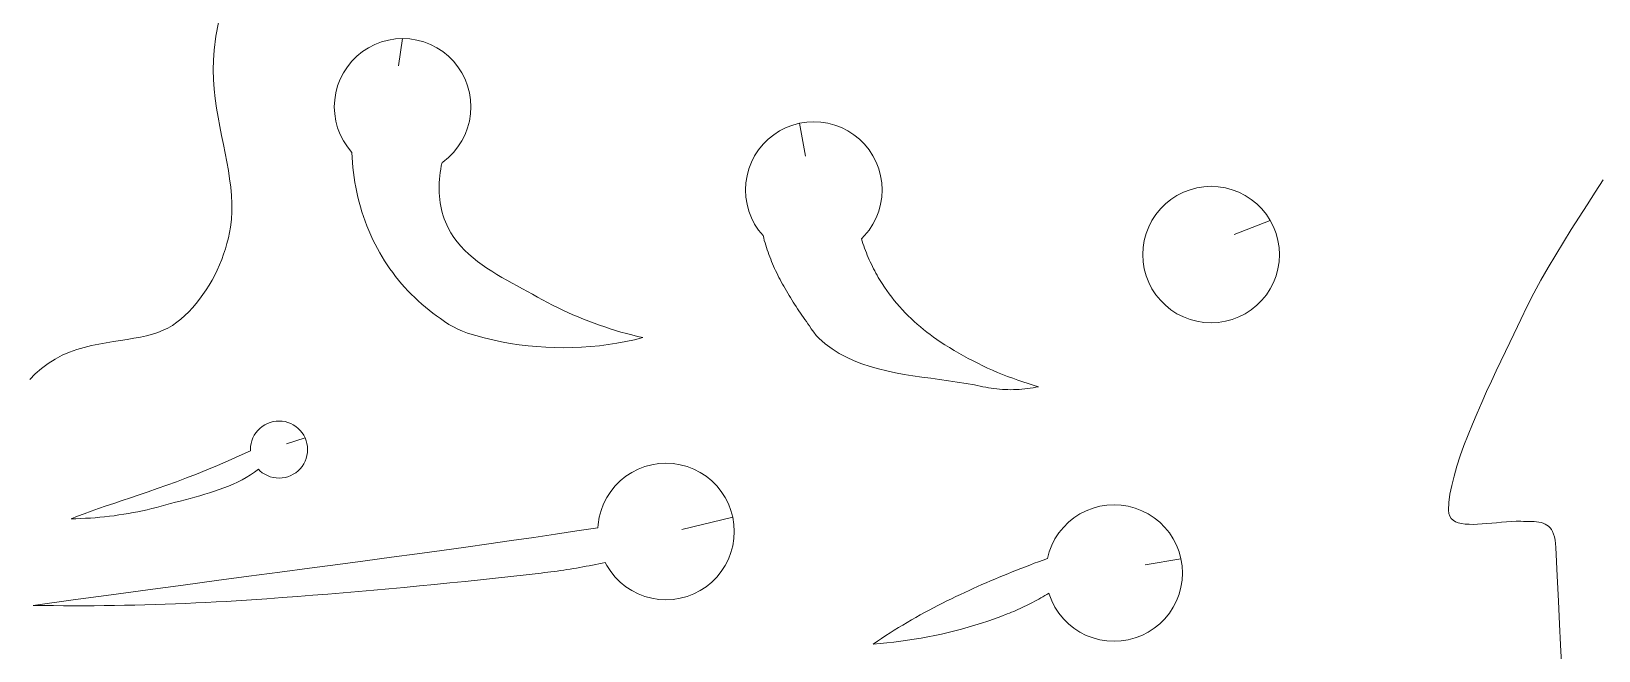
# Model space of a CAD drawing. Header units: inches. Extents: x -12 to 23, y -13.2 to 21.7.
# Drawn here: x 4.931 to 7.799, y 3.716 to 4.85 of the extents above; entities that cross this region are included whole.
import ezdxf

# ---------------------------------------------------------------- set-up
doc = ezdxf.new("R2010")
doc.units = ezdxf.units.IN
doc.header["$MEASUREMENT"] = 0
doc.layers.get('0').update_dxf_attribs({"lineweight": 0})

msp = doc.modelspace()

# ---------------------------------------------------------------- linework, layer by layer
at = {"color": 7, "linetype": 'Continuous', "lineweight": 0}
for p, q in [((5.2691, 4.841), (5.2735, 4.8662)), ((5.2657, 4.8154), (5.2691, 4.841)), ((5.5481, 4.82), (5.5371, 4.8129)), ((5.5598, 4.8259), (5.5481, 4.82)), ((5.572, 4.8306), (5.5598, 4.8259)), ((5.5846, 4.834), (5.572, 4.8306)), ((5.5976, 4.8361), (5.5846, 4.834)), ((5.6106, 4.8368), (5.5976, 4.8361)), ((5.6237, 4.8361), (5.6106, 4.8368)), ((5.6366, 4.834), (5.6237, 4.8361)), ((5.6492, 4.8306), (5.6366, 4.834)), ((5.6615, 4.8259), (5.6492, 4.8306)), ((5.6731, 4.82), (5.6615, 4.8259)), ((5.6841, 4.8129), (5.6731, 4.82)), ((5.2639, 4.7795), (5.2643, 4.7975)), ((5.2643, 4.7975), (5.2657, 4.8154)), ((5.5177, 4.7954), (5.5095, 4.7852)), ((5.527, 4.8046), (5.5177, 4.7954)), ((5.5371, 4.8129), (5.527, 4.8046)), ((5.6943, 4.8046), (5.6841, 4.8129)), ((5.7035, 4.7954), (5.6943, 4.8046)), ((5.7117, 4.7852), (5.7035, 4.7954)), ((5.2644, 4.7617), (5.2639, 4.7795)), ((5.2657, 4.7441), (5.2644, 4.7617)), ((5.4964, 4.7626), (5.4917, 4.7504)), ((5.5024, 4.7743), (5.4964, 4.7626)), ((5.5095, 4.7852), (5.5024, 4.7743)), ((5.7189, 4.7743), (5.7117, 4.7852)), ((5.7248, 4.7626), (5.7189, 4.7743)), ((5.7295, 4.7504), (5.7248, 4.7626)), ((5.2677, 4.7268), (5.2657, 4.7441)), ((5.4883, 4.7377), (5.4863, 4.7248)), ((5.4917, 4.7504), (5.4883, 4.7377)), ((5.7329, 4.7377), (5.7295, 4.7504)), ((5.7349, 4.7248), (5.7329, 4.7377)), ((5.2701, 4.7096), (5.2677, 4.7268)), ((5.273, 4.6927), (5.2701, 4.7096)), ((5.4863, 4.7248), (5.4856, 4.7118)), ((5.4856, 4.7118), (5.4863, 4.6987)), ((5.7356, 4.7118), (5.7349, 4.7248)), ((5.7349, 4.6987), (5.7356, 4.7118)), ((5.2761, 4.6759), (5.273, 4.6927)), ((5.2794, 4.6594), (5.2761, 4.6759)), ((5.4863, 4.6987), (5.4883, 4.6858)), ((5.4883, 4.6858), (5.4917, 4.6731)), ((5.7295, 4.6731), (5.7329, 4.6858)), ((5.7329, 4.6858), (5.7349, 4.6987)), ((6.3243, 4.6785), (6.3121, 4.6738)), ((6.3369, 4.6819), (6.3243, 4.6785)), ((6.3499, 4.6839), (6.3369, 4.6819)), ((6.3629, 4.6846), (6.3499, 4.6839)), ((6.376, 4.6839), (6.3629, 4.6846)), ((6.3889, 4.6819), (6.376, 4.6839)), ((6.4016, 4.6785), (6.3889, 4.6819)), ((6.4138, 4.6738), (6.4016, 4.6785)), ((5.2827, 4.643), (5.2794, 4.6594)), ((5.4917, 4.6731), (5.4964, 4.6609)), ((5.4964, 4.6609), (5.5024, 4.6493)), ((5.5024, 4.6493), (5.5095, 4.6383)), ((5.7117, 4.6383), (5.7189, 4.6493)), ((5.7189, 4.6493), (5.7248, 4.6609)), ((5.7248, 4.6609), (5.7295, 4.6731)), ((6.2793, 4.6525), (6.27, 4.6432)), ((6.2895, 4.6607), (6.2793, 4.6525)), ((6.3004, 4.6679), (6.2895, 4.6607)), ((6.3121, 4.6738), (6.3004, 4.6679)), ((6.4254, 4.6679), (6.4138, 4.6738)), ((6.4364, 4.6607), (6.4254, 4.6679)), ((6.4466, 4.6525), (6.4364, 4.6607)), ((6.4558, 4.6432), (6.4466, 4.6525)), ((5.2859, 4.6269), (5.2827, 4.643)), ((5.289, 4.6109), (5.2859, 4.6269)), ((5.5095, 4.6383), (5.5177, 4.6281)), ((5.5177, 4.6281), (5.5181, 4.619)), ((5.5181, 4.619), (5.5187, 4.6099)), ((5.6841, 4.6106), (5.6943, 4.6189)), ((5.6943, 4.6189), (5.7035, 4.6281)), ((5.7035, 4.6281), (5.7117, 4.6383)), ((6.2547, 4.6221), (6.2487, 4.6104)), ((6.2618, 4.6331), (6.2547, 4.6221)), ((6.27, 4.6432), (6.2618, 4.6331)), ((6.4641, 4.6331), (6.4558, 4.6432)), ((6.4712, 4.6221), (6.4641, 4.6331)), ((6.4771, 4.6104), (6.4712, 4.6221)), ((5.2917, 4.5952), (5.289, 4.6109)), ((5.2941, 4.5797), (5.2917, 4.5952)), ((5.5187, 4.6099), (5.5195, 4.6008)), ((5.5195, 4.6008), (5.5205, 4.5917)), ((5.5205, 4.5917), (5.5218, 4.5826)), ((5.6784, 4.5853), (5.6792, 4.5915)), ((5.6792, 4.5915), (5.6802, 4.5977)), ((5.6802, 4.5977), (5.6814, 4.6038)), ((5.6814, 4.6038), (5.6828, 4.6098)), ((5.6828, 4.6098), (5.6841, 4.6106)), ((6.2441, 4.5982), (6.2407, 4.5856)), ((6.2487, 4.6104), (6.2441, 4.5982)), ((6.4818, 4.5982), (6.4771, 4.6104)), ((6.4852, 4.5856), (6.4818, 4.5982)), ((5.296, 4.5644), (5.2941, 4.5797)), ((5.2974, 4.5494), (5.296, 4.5644)), ((5.5218, 4.5826), (5.5232, 4.5735)), ((5.5232, 4.5735), (5.5249, 4.5644)), ((5.5249, 4.5644), (5.5267, 4.5554)), ((5.6773, 4.5667), (5.6775, 4.5729)), ((5.6773, 4.5604), (5.6773, 4.5667)), ((5.6775, 4.5542), (5.6773, 4.5604)), ((5.6775, 4.5729), (5.6779, 4.5791)), ((5.6779, 4.5791), (5.6784, 4.5853)), ((6.2386, 4.5727), (6.2379, 4.5596)), ((6.2407, 4.5856), (6.2386, 4.5727)), ((6.4873, 4.5727), (6.4852, 4.5856)), ((6.4879, 4.5596), (6.4873, 4.5727)), ((7.0513, 4.5601), (7.0391, 4.5555)), ((7.0639, 4.5635), (7.0513, 4.5601)), ((7.0768, 4.5656), (7.0639, 4.5635)), ((7.0899, 4.5663), (7.0768, 4.5656)), ((7.103, 4.5656), (7.0899, 4.5663)), ((7.1159, 4.5635), (7.103, 4.5656)), ((7.1285, 4.5601), (7.1159, 4.5635)), ((7.1407, 4.5555), (7.1285, 4.5601)), ((5.2981, 4.5345), (5.2974, 4.5494)), ((5.298, 4.52), (5.2981, 4.5345)), ((5.5267, 4.5554), (5.5288, 4.5464)), ((5.5288, 4.5464), (5.5311, 4.5375)), ((5.5311, 4.5375), (5.5336, 4.5286)), ((5.678, 4.5481), (5.6775, 4.5542)), ((5.6786, 4.5419), (5.678, 4.5481)), ((5.6795, 4.5358), (5.6786, 4.5419)), ((5.6805, 4.5298), (5.6795, 4.5358)), ((6.2379, 4.5596), (6.2386, 4.5465)), ((6.2386, 4.5465), (6.2407, 4.5336)), ((6.2407, 4.5336), (6.2441, 4.521)), ((6.4818, 4.521), (6.4852, 4.5336)), ((6.4852, 4.5336), (6.4873, 4.5465)), ((6.4873, 4.5465), (6.4879, 4.5596)), ((7.0063, 4.5342), (6.997, 4.5249)), ((7.0164, 4.5424), (7.0063, 4.5342)), ((7.0274, 4.5495), (7.0164, 4.5424)), ((7.0391, 4.5555), (7.0274, 4.5495)), ((7.1524, 4.5495), (7.1407, 4.5555)), ((7.1634, 4.5424), (7.1524, 4.5495)), ((7.1735, 4.5342), (7.1634, 4.5424)), ((7.1828, 4.5249), (7.1735, 4.5342)), ((5.2955, 4.4912), (5.2972, 4.5056)), ((5.2972, 4.5056), (5.298, 4.52)), ((5.5336, 4.5286), (5.5362, 4.5198)), ((5.5362, 4.5198), (5.5391, 4.511)), ((5.5391, 4.511), (5.5421, 4.5023)), ((5.5421, 4.5023), (5.5454, 4.4937)), ((5.6818, 4.5238), (5.6805, 4.5298)), ((5.6832, 4.518), (5.6818, 4.5238)), ((5.6849, 4.5122), (5.6832, 4.518)), ((5.6868, 4.5066), (5.6849, 4.5122)), ((5.6889, 4.501), (5.6868, 4.5066)), ((6.2441, 4.521), (6.2487, 4.5088)), ((6.2487, 4.5088), (6.2547, 4.4971)), ((6.4712, 4.4971), (6.4771, 4.5088)), ((6.4771, 4.5088), (6.4818, 4.521)), ((6.9816, 4.5038), (6.9757, 4.4921)), ((6.9888, 4.5147), (6.9816, 4.5038)), ((6.997, 4.5249), (6.9888, 4.5147)), ((7.191, 4.5147), (7.1828, 4.5249)), ((7.1982, 4.5038), (7.191, 4.5147)), ((7.2041, 4.4921), (7.1982, 4.5038)), ((5.2917, 4.4716), (5.2938, 4.4816)), ((5.2938, 4.4816), (5.2955, 4.4912)), ((5.5454, 4.4937), (5.5488, 4.4852)), ((5.5488, 4.4852), (5.5525, 4.4768)), ((5.5525, 4.4768), (5.5563, 4.4685)), ((5.6912, 4.4956), (5.6889, 4.501)), ((5.6937, 4.4903), (5.6912, 4.4956)), ((5.6987, 4.4813), (5.6937, 4.4903)), ((5.7043, 4.4727), (5.6987, 4.4813)), ((6.2547, 4.4971), (6.2618, 4.4861)), ((6.2618, 4.4861), (6.27, 4.476)), ((6.27, 4.476), (6.2712, 4.4716)), ((6.4501, 4.4703), (6.4558, 4.476)), ((6.4558, 4.476), (6.4641, 4.4861)), ((6.4641, 4.4861), (6.4712, 4.4971)), ((6.971, 4.4799), (6.9676, 4.4672)), ((6.9757, 4.4921), (6.971, 4.4799)), ((7.2088, 4.4799), (7.2041, 4.4921)), ((7.2122, 4.4672), (7.2088, 4.4799)), ((5.2831, 4.4419), (5.2863, 4.4518)), ((5.2863, 4.4518), (5.2892, 4.4617)), ((5.2892, 4.4617), (5.2917, 4.4716)), ((5.5563, 4.4685), (5.5603, 4.4603)), ((5.5603, 4.4603), (5.5645, 4.4522)), ((5.5645, 4.4522), (5.5687, 4.4446)), ((5.7104, 4.4645), (5.7043, 4.4727)), ((5.717, 4.4567), (5.7104, 4.4645)), ((5.724, 4.4493), (5.717, 4.4567)), ((5.7315, 4.4422), (5.724, 4.4493)), ((6.2712, 4.4716), (6.2724, 4.4672)), ((6.2724, 4.4672), (6.2737, 4.4628)), ((6.2737, 4.4628), (6.275, 4.4585)), ((6.275, 4.4585), (6.2764, 4.4541)), ((6.2764, 4.4541), (6.2778, 4.4498)), ((6.2778, 4.4498), (6.2793, 4.4455)), ((6.2793, 4.4455), (6.2809, 4.4412)), ((6.4515, 4.4659), (6.4501, 4.4703)), ((6.4529, 4.4616), (6.4515, 4.4659)), ((6.4543, 4.4573), (6.4529, 4.4616)), ((6.4559, 4.453), (6.4543, 4.4573)), ((6.4575, 4.4487), (6.4559, 4.453)), ((6.4591, 4.4444), (6.4575, 4.4487)), ((6.9656, 4.4543), (6.9649, 4.4413)), ((6.9676, 4.4672), (6.9656, 4.4543)), ((7.2142, 4.4543), (7.2122, 4.4672)), ((7.2149, 4.4413), (7.2142, 4.4543)), ((5.2714, 4.4129), (5.2756, 4.4224)), ((5.2756, 4.4224), (5.2796, 4.4321)), ((5.2796, 4.4321), (5.2831, 4.4419)), ((5.5687, 4.4446), (5.573, 4.4371)), ((5.573, 4.4371), (5.5776, 4.4298)), ((5.5776, 4.4298), (5.5823, 4.4225)), ((5.5823, 4.4225), (5.5872, 4.4153)), ((5.7394, 4.4354), (5.7315, 4.4422)), ((5.7476, 4.4288), (5.7394, 4.4354)), ((5.756, 4.4225), (5.7476, 4.4288)), ((5.7648, 4.4165), (5.756, 4.4225)), ((5.7737, 4.4107), (5.7648, 4.4165)), ((6.2809, 4.4412), (6.2824, 4.4369)), ((6.2824, 4.4369), (6.2841, 4.4327)), ((6.2841, 4.4327), (6.2858, 4.4285)), ((6.2858, 4.4285), (6.2875, 4.4242)), ((6.2875, 4.4242), (6.2893, 4.4201)), ((6.2893, 4.4201), (6.2912, 4.4159)), ((6.4608, 4.4402), (6.4591, 4.4444)), ((6.4626, 4.436), (6.4608, 4.4402)), ((6.4644, 4.4318), (6.4626, 4.436)), ((6.4662, 4.4277), (6.4644, 4.4318)), ((6.4682, 4.4236), (6.4662, 4.4277)), ((6.4702, 4.4195), (6.4682, 4.4236)), ((6.4722, 4.4154), (6.4702, 4.4195)), ((6.9649, 4.4413), (6.9656, 4.4282)), ((6.9656, 4.4282), (6.9676, 4.4153)), ((7.2122, 4.4153), (7.2142, 4.4282)), ((7.2142, 4.4282), (7.2149, 4.4413)), ((5.2566, 4.3852), (5.2619, 4.3943)), ((5.2619, 4.3943), (5.2668, 4.4035)), ((5.2668, 4.4035), (5.2714, 4.4129)), ((5.5872, 4.4153), (5.5924, 4.4083)), ((5.5924, 4.4083), (5.5976, 4.4013)), ((5.5976, 4.4013), (5.6031, 4.3945)), ((5.6031, 4.3945), (5.6087, 4.3878)), ((5.6087, 4.3878), (5.6145, 4.3812)), ((5.7829, 4.405), (5.7737, 4.4107)), ((5.7921, 4.3995), (5.7829, 4.405)), ((5.8015, 4.3942), (5.7921, 4.3995)), ((5.8109, 4.3889), (5.8015, 4.3942)), ((5.8204, 4.3837), (5.8109, 4.3889)), ((6.2912, 4.4159), (6.2931, 4.4118)), ((6.2931, 4.4118), (6.295, 4.4076)), ((6.295, 4.4076), (6.297, 4.4036)), ((6.297, 4.4036), (6.2991, 4.3995)), ((6.2991, 4.3995), (6.3012, 4.3955)), ((6.3012, 4.3955), (6.3033, 4.3915)), ((6.3033, 4.3915), (6.3057, 4.3873)), ((6.4743, 4.4114), (6.4722, 4.4154)), ((6.4764, 4.4074), (6.4743, 4.4114)), ((6.4786, 4.4034), (6.4764, 4.4074)), ((6.4809, 4.3995), (6.4786, 4.4034)), ((6.4832, 4.3956), (6.4809, 4.3995)), ((6.4856, 4.3918), (6.4832, 4.3956)), ((6.488, 4.388), (6.4856, 4.3918)), ((6.4921, 4.3817), (6.488, 4.388)), ((6.9676, 4.4153), (6.971, 4.4026)), ((6.971, 4.4026), (6.9757, 4.3904)), ((6.9757, 4.3904), (6.9816, 4.3788)), ((7.1982, 4.3788), (7.2041, 4.3904)), ((7.2041, 4.3904), (7.2088, 4.4026)), ((7.2088, 4.4026), (7.2122, 4.4153)), ((5.2328, 4.3516), (5.2392, 4.3596)), ((5.2392, 4.3596), (5.2453, 4.3679)), ((5.2453, 4.3679), (5.2511, 4.3764)), ((5.2511, 4.3764), (5.2566, 4.3852)), ((5.6145, 4.3812), (5.6204, 4.3748)), ((5.6204, 4.3748), (5.6265, 4.3685)), ((5.6265, 4.3685), (5.6327, 4.3624)), ((5.6327, 4.3624), (5.6391, 4.3564)), ((5.8298, 4.3786), (5.8204, 4.3837)), ((5.8391, 4.3736), (5.8298, 4.3786)), ((5.8484, 4.3685), (5.8391, 4.3736)), ((5.8575, 4.3634), (5.8484, 4.3685)), ((5.8665, 4.3584), (5.8575, 4.3634)), ((6.3057, 4.3873), (6.308, 4.3831)), ((6.308, 4.3831), (6.3104, 4.3789)), ((6.3104, 4.3789), (6.3128, 4.3748)), ((6.3128, 4.3748), (6.3152, 4.3706)), ((6.3152, 4.3706), (6.3176, 4.3665)), ((6.3176, 4.3665), (6.3201, 4.3624)), ((6.3201, 4.3624), (6.3226, 4.3583)), ((6.4964, 4.3755), (6.4921, 4.3817)), ((6.5009, 4.3694), (6.4964, 4.3755)), ((6.5055, 4.3634), (6.5009, 4.3694)), ((6.5102, 4.3574), (6.5055, 4.3634)), ((6.9816, 4.3788), (6.9888, 4.3678)), ((6.9888, 4.3678), (6.997, 4.3576)), ((7.1828, 4.3576), (7.191, 4.3678)), ((7.191, 4.3678), (7.1982, 4.3788)), ((5.2122, 4.3297), (5.2193, 4.3366)), ((5.2193, 4.3366), (5.2262, 4.344)), ((5.2262, 4.344), (5.2328, 4.3516)), ((5.6391, 4.3564), (5.6456, 4.3506)), ((5.6456, 4.3506), (5.6522, 4.345)), ((5.6522, 4.345), (5.6589, 4.3395)), ((5.6589, 4.3395), (5.6658, 4.3342)), ((5.6658, 4.3342), (5.6728, 4.3291)), ((5.8756, 4.3535), (5.8665, 4.3584)), ((5.8848, 4.3488), (5.8756, 4.3535)), ((5.8941, 4.3441), (5.8848, 4.3488)), ((5.9035, 4.3397), (5.8941, 4.3441)), ((5.9129, 4.3353), (5.9035, 4.3397)), ((5.9223, 4.3311), (5.9129, 4.3353)), ((5.9319, 4.327), (5.9223, 4.3311)), ((6.3226, 4.3583), (6.3252, 4.3542)), ((6.3252, 4.3542), (6.3278, 4.3502)), ((6.3278, 4.3502), (6.3304, 4.3461)), ((6.3304, 4.3461), (6.333, 4.3421)), ((6.333, 4.3421), (6.3356, 4.3381)), ((6.3356, 4.3381), (6.3383, 4.3341)), ((6.3383, 4.3341), (6.341, 4.3302)), ((6.515, 4.3516), (6.5102, 4.3574)), ((6.52, 4.3459), (6.515, 4.3516)), ((6.5251, 4.3402), (6.52, 4.3459)), ((6.5303, 4.3347), (6.5251, 4.3402)), ((6.5357, 4.3293), (6.5303, 4.3347)), ((6.997, 4.3576), (7.0063, 4.3484)), ((7.0063, 4.3484), (7.0164, 4.3401)), ((7.0164, 4.3401), (7.0274, 4.333)), ((7.0274, 4.333), (7.0391, 4.3271)), ((7.1407, 4.3271), (7.1524, 4.333)), ((7.1524, 4.333), (7.1634, 4.3401)), ((7.1634, 4.3401), (7.1735, 4.3484)), ((7.1735, 4.3484), (7.1828, 4.3576)), ((5.1629, 4.2988), (5.1724, 4.3025)), ((5.1724, 4.3025), (5.1813, 4.3067)), ((5.1813, 4.3067), (5.1896, 4.3115)), ((5.1896, 4.3115), (5.1976, 4.3172)), ((5.1976, 4.3172), (5.2048, 4.3231)), ((5.2048, 4.3231), (5.2122, 4.3297)), ((5.6728, 4.3291), (5.6799, 4.3242)), ((5.6799, 4.3242), (5.6799, 4.3242)), ((5.6799, 4.3242), (5.6875, 4.3186)), ((5.6875, 4.3186), (5.6953, 4.3133)), ((5.6953, 4.3133), (5.7034, 4.3086)), ((5.7034, 4.3086), (5.7117, 4.3044)), ((5.7117, 4.3044), (5.7202, 4.3007)), ((5.9415, 4.3231), (5.9319, 4.327)), ((5.9511, 4.3193), (5.9415, 4.3231)), ((5.9608, 4.3156), (5.9511, 4.3193)), ((5.9706, 4.3121), (5.9608, 4.3156)), ((5.9804, 4.3087), (5.9706, 4.3121)), ((5.9903, 4.3054), (5.9804, 4.3087)), ((6.0002, 4.3024), (5.9903, 4.3054)), ((6.0101, 4.2994), (6.0002, 4.3024)), ((6.341, 4.3302), (6.3438, 4.3262)), ((6.3438, 4.3262), (6.3465, 4.3223)), ((6.3465, 4.3223), (6.3493, 4.3184)), ((6.3493, 4.3184), (6.3521, 4.3145)), ((6.3521, 4.3145), (6.355, 4.3106)), ((6.355, 4.3106), (6.3584, 4.305)), ((6.3584, 4.305), (6.3628, 4.299)), ((6.5411, 4.324), (6.5357, 4.3293)), ((6.5467, 4.3188), (6.5411, 4.324)), ((6.5523, 4.3137), (6.5467, 4.3188)), ((6.5581, 4.3087), (6.5523, 4.3137)), ((6.5639, 4.3039), (6.5581, 4.3087)), ((6.5699, 4.2992), (6.5639, 4.3039)), ((7.0391, 4.3271), (7.0513, 4.3224)), ((7.0513, 4.3224), (7.0639, 4.319)), ((7.0639, 4.319), (7.0768, 4.3169)), ((7.0768, 4.3169), (7.0899, 4.3163)), ((7.0899, 4.3163), (7.103, 4.3169)), ((7.103, 4.3169), (7.1159, 4.319)), ((7.1159, 4.319), (7.1285, 4.3224)), ((7.1285, 4.3224), (7.1407, 4.3271)), ((5.0281, 4.2712), (5.0416, 4.2745)), ((5.0416, 4.2745), (5.055, 4.2773)), ((5.055, 4.2773), (5.0683, 4.2797)), ((5.0683, 4.2797), (5.0814, 4.2818)), ((5.0814, 4.2818), (5.0942, 4.2838)), ((5.0942, 4.2838), (5.1067, 4.2858)), ((5.1067, 4.2858), (5.1189, 4.2879)), ((5.1189, 4.2879), (5.1307, 4.2902)), ((5.1307, 4.2902), (5.142, 4.2927)), ((5.142, 4.2927), (5.1527, 4.2956)), ((5.1527, 4.2956), (5.1629, 4.2988)), ((5.7202, 4.3007), (5.729, 4.2976)), ((5.729, 4.2976), (5.7444, 4.2929)), ((5.7444, 4.2929), (5.7599, 4.2886)), ((5.7599, 4.2886), (5.7757, 4.2848)), ((5.7757, 4.2848), (5.7916, 4.2815)), ((5.7916, 4.2815), (5.8076, 4.2786)), ((5.8076, 4.2786), (5.8237, 4.2761)), ((5.8237, 4.2761), (5.84, 4.2741)), ((5.84, 4.2741), (5.8563, 4.2726)), ((5.9544, 4.2727), (5.9706, 4.2743)), ((5.9706, 4.2743), (5.9868, 4.2764)), ((5.9868, 4.2764), (6.0028, 4.2789)), ((6.0028, 4.2789), (6.0188, 4.2818)), ((6.0201, 4.2966), (6.0101, 4.2994)), ((6.0188, 4.2818), (6.0346, 4.2852)), ((6.0301, 4.294), (6.0201, 4.2966)), ((6.0401, 4.2915), (6.0301, 4.294)), ((6.0346, 4.2852), (6.0502, 4.2891)), ((6.0502, 4.2891), (6.0401, 4.2915)), ((6.3628, 4.299), (6.3674, 4.2933)), ((6.3674, 4.2933), (6.3724, 4.288)), ((6.3724, 4.288), (6.384, 4.2777)), ((6.384, 4.2777), (6.3963, 4.2685)), ((6.5759, 4.2946), (6.5699, 4.2992)), ((6.582, 4.2901), (6.5759, 4.2946)), ((6.5882, 4.2857), (6.582, 4.2901)), ((6.5944, 4.2815), (6.5882, 4.2857)), ((6.6027, 4.2762), (6.5944, 4.2815)), ((6.6111, 4.2709), (6.6027, 4.2762)), ((4.9619, 4.2419), (4.9746, 4.2499)), ((4.9746, 4.2499), (4.9878, 4.2568)), ((4.9878, 4.2568), (5.0011, 4.2625)), ((5.0011, 4.2625), (5.0146, 4.2673)), ((5.0146, 4.2673), (5.0281, 4.2712)), ((5.8563, 4.2726), (5.8726, 4.2715)), ((5.8726, 4.2715), (5.889, 4.2708)), ((5.889, 4.2708), (5.9054, 4.2706)), ((5.9054, 4.2706), (5.9217, 4.2709)), ((5.9217, 4.2709), (5.9381, 4.2716)), ((5.9381, 4.2716), (5.9544, 4.2727)), ((6.3963, 4.2685), (6.4091, 4.2603)), ((6.4091, 4.2603), (6.4226, 4.2531)), ((6.4226, 4.2531), (6.4366, 4.2467)), ((6.4366, 4.2467), (6.451, 4.2411)), ((6.6196, 4.2658), (6.6111, 4.2709)), ((6.6281, 4.2608), (6.6196, 4.2658)), ((6.6367, 4.2559), (6.6281, 4.2608)), ((6.6455, 4.2512), (6.6367, 4.2559)), ((6.6543, 4.2466), (6.6455, 4.2512)), ((6.6631, 4.2421), (6.6543, 4.2466)), ((4.9282, 4.2123), (4.9385, 4.2227)), ((4.9385, 4.2227), (4.9497, 4.2326)), ((4.9497, 4.2326), (4.9619, 4.2419)), ((6.451, 4.2411), (6.4658, 4.2362)), ((6.4658, 4.2362), (6.4811, 4.2319)), ((6.4811, 4.2319), (6.4966, 4.2281)), ((6.4966, 4.2281), (6.5123, 4.2248)), ((6.5123, 4.2248), (6.5283, 4.2219)), ((6.5283, 4.2219), (6.5444, 4.2193)), ((6.5444, 4.2193), (6.5607, 4.2169)), ((6.5607, 4.2169), (6.5769, 4.2146)), ((6.672, 4.2377), (6.6631, 4.2421)), ((6.681, 4.2335), (6.672, 4.2377)), ((6.6901, 4.2295), (6.681, 4.2335)), ((6.6992, 4.2255), (6.6901, 4.2295)), ((6.7084, 4.2218), (6.6992, 4.2255)), ((6.7176, 4.2181), (6.7084, 4.2218)), ((6.7269, 4.2146), (6.7176, 4.2181)), ((6.5769, 4.2146), (6.5932, 4.2124)), ((6.5932, 4.2124), (6.6094, 4.2102)), ((6.6094, 4.2102), (6.6255, 4.2078)), ((6.6255, 4.2078), (6.6414, 4.2053)), ((6.6414, 4.2053), (6.6571, 4.2025)), ((6.6571, 4.2025), (6.6725, 4.1993)), ((6.6725, 4.1993), (6.6775, 4.1982)), ((6.6775, 4.1982), (6.6825, 4.1973)), ((6.6825, 4.1973), (6.6875, 4.1965)), ((6.6875, 4.1965), (6.6926, 4.1958)), ((6.6926, 4.1958), (6.6977, 4.1952)), ((6.6977, 4.1952), (6.7028, 4.1947)), ((6.7028, 4.1947), (6.7079, 4.1943)), ((6.7079, 4.1943), (6.713, 4.194)), ((6.713, 4.194), (6.7181, 4.1939)), ((6.7181, 4.1939), (6.7232, 4.1938)), ((6.7232, 4.1938), (6.7284, 4.1939)), ((6.7362, 4.2112), (6.7269, 4.2146)), ((6.7284, 4.1939), (6.7335, 4.194)), ((6.7335, 4.194), (6.7386, 4.1943)), ((6.7456, 4.208), (6.7362, 4.2112)), ((6.7386, 4.1943), (6.7437, 4.1947)), ((6.7437, 4.1947), (6.7488, 4.1952)), ((6.755, 4.205), (6.7456, 4.208)), ((6.7488, 4.1952), (6.7539, 4.1958)), ((6.7539, 4.1958), (6.759, 4.1965)), ((6.7645, 4.2021), (6.755, 4.205)), ((6.759, 4.1965), (6.764, 4.1973)), ((6.764, 4.1973), (6.769, 4.1982)), ((6.774, 4.1993), (6.7645, 4.2021)), ((6.769, 4.1982), (6.774, 4.1993)), ((5.3632, 4.1319), (5.3584, 4.1294)), ((5.3683, 4.1338), (5.3632, 4.1319)), ((5.3736, 4.1353), (5.3683, 4.1338)), ((5.379, 4.1361), (5.3736, 4.1353)), ((5.3845, 4.1364), (5.379, 4.1361)), ((5.39, 4.1361), (5.3845, 4.1364)), ((5.3954, 4.1353), (5.39, 4.1361)), ((5.4007, 4.1338), (5.3954, 4.1353)), ((5.4058, 4.1319), (5.4007, 4.1338)), ((5.4106, 4.1294), (5.4058, 4.1319)), ((5.3367, 4.1054), (5.3348, 4.1003)), ((5.3392, 4.1103), (5.3367, 4.1054)), ((5.3422, 4.1148), (5.3392, 4.1103)), ((5.3456, 4.1191), (5.3422, 4.1148)), ((5.3495, 4.123), (5.3456, 4.1191)), ((5.3538, 4.1264), (5.3495, 4.123)), ((5.3584, 4.1294), (5.3538, 4.1264)), ((5.4152, 4.1264), (5.4106, 4.1294)), ((5.4195, 4.123), (5.4152, 4.1264)), ((5.4233, 4.1191), (5.4195, 4.123)), ((5.4268, 4.1148), (5.4233, 4.1191)), ((5.4298, 4.1103), (5.4268, 4.1148)), ((5.4323, 4.1054), (5.4298, 4.1103)), ((5.4342, 4.1003), (5.4323, 4.1054)), ((5.3325, 4.0896), (5.3322, 4.0841)), ((5.3322, 4.0841), (5.3323, 4.0821)), ((5.3334, 4.095), (5.3325, 4.0896)), ((5.3348, 4.1003), (5.3334, 4.095)), ((5.4356, 4.095), (5.4342, 4.1003)), ((5.4342, 4.068), (5.4356, 4.0732)), ((5.4365, 4.0896), (5.4356, 4.095)), ((5.4356, 4.0732), (5.4365, 4.0787)), ((5.4368, 4.0841), (5.4365, 4.0896)), ((5.4365, 4.0787), (5.4368, 4.0841)), ((5.3396, 4.0427), (5.3467, 4.048)), ((5.3467, 4.048), (5.3495, 4.0453)), ((5.3495, 4.0453), (5.3538, 4.0418)), ((5.4152, 4.0418), (5.4195, 4.0453)), ((5.4195, 4.0453), (5.4233, 4.0491)), ((5.4233, 4.0491), (5.4268, 4.0534)), ((5.4268, 4.0534), (5.4298, 4.058)), ((5.4298, 4.058), (5.4323, 4.0629)), ((5.4323, 4.0629), (5.4342, 4.068)), ((6.0416, 4.0483), (6.0299, 4.0423)), ((6.0538, 4.053), (6.0416, 4.0483)), ((6.0665, 4.0563), (6.0538, 4.053)), ((6.0794, 4.0584), (6.0665, 4.0563)), ((6.0924, 4.0591), (6.0794, 4.0584)), ((6.1055, 4.0584), (6.0924, 4.0591)), ((6.1184, 4.0563), (6.1055, 4.0584)), ((6.1311, 4.053), (6.1184, 4.0563)), ((6.1433, 4.0483), (6.1311, 4.053)), ((6.1549, 4.0423), (6.1433, 4.0483)), ((5.2835, 4.0139), (5.292, 4.0173)), ((5.292, 4.0173), (5.3004, 4.0208)), ((5.3004, 4.0208), (5.3086, 4.0246)), ((5.3086, 4.0246), (5.3167, 4.0287)), ((5.3167, 4.0287), (5.3245, 4.0331)), ((5.3245, 4.0331), (5.3322, 4.0377)), ((5.3322, 4.0377), (5.3396, 4.0427)), ((5.3538, 4.0418), (5.3584, 4.0388)), ((5.3584, 4.0388), (5.3632, 4.0364)), ((5.3632, 4.0364), (5.3683, 4.0344)), ((5.3683, 4.0344), (5.3736, 4.033)), ((5.3736, 4.033), (5.379, 4.0321)), ((5.379, 4.0321), (5.3845, 4.0318)), ((5.3845, 4.0318), (5.39, 4.0321)), ((5.39, 4.0321), (5.3954, 4.033)), ((5.3954, 4.033), (5.4007, 4.0344)), ((5.4007, 4.0344), (5.4058, 4.0364)), ((5.4058, 4.0364), (5.4106, 4.0388)), ((5.4106, 4.0388), (5.4152, 4.0418)), ((5.9995, 4.0177), (5.9913, 4.0075)), ((6.0088, 4.027), (5.9995, 4.0177)), ((6.019, 4.0352), (6.0088, 4.027)), ((6.0299, 4.0423), (6.019, 4.0352)), ((6.1659, 4.0352), (6.1549, 4.0423)), ((6.1761, 4.027), (6.1659, 4.0352)), ((6.1853, 4.0177), (6.1761, 4.027)), ((6.1936, 4.0075), (6.1853, 4.0177)), ((5.1861, 3.9851), (5.1949, 3.9875)), ((5.1949, 3.9875), (5.2038, 3.9899)), ((5.2038, 3.9899), (5.2127, 3.9923)), ((5.2127, 3.9923), (5.2217, 3.9947)), ((5.2217, 3.9947), (5.2306, 3.9971)), ((5.2306, 3.9971), (5.2396, 3.9996)), ((5.2396, 3.9996), (5.2485, 4.0022)), ((5.2485, 4.0022), (5.2574, 4.0049)), ((5.2574, 4.0049), (5.2662, 4.0078)), ((5.2662, 4.0078), (5.2749, 4.0107)), ((5.2749, 4.0107), (5.2835, 4.0139)), ((5.9842, 3.9966), (5.9782, 3.9849)), ((5.9913, 4.0075), (5.9842, 3.9966)), ((6.2007, 3.9966), (6.1936, 4.0075)), ((6.2066, 3.9849), (6.2007, 3.9966)), ((5.0041, 3.9573), (5.0129, 3.9575)), ((5.0129, 3.9575), (5.0216, 3.9578)), ((5.0216, 3.9578), (5.0304, 3.9582)), ((5.0304, 3.9582), (5.0392, 3.9587)), ((5.0392, 3.9587), (5.0479, 3.9593)), ((5.0479, 3.9593), (5.0567, 3.9601)), ((5.0567, 3.9601), (5.0654, 3.961)), ((5.0654, 3.961), (5.0742, 3.9619)), ((5.0742, 3.9619), (5.0829, 3.963)), ((5.0829, 3.963), (5.0916, 3.9643)), ((5.0916, 3.9643), (5.1003, 3.9656)), ((5.1003, 3.9656), (5.109, 3.967)), ((5.109, 3.967), (5.1176, 3.9686)), ((5.1176, 3.9686), (5.1262, 3.9703)), ((5.1262, 3.9703), (5.1349, 3.9721)), ((5.1349, 3.9721), (5.1434, 3.974)), ((5.1434, 3.974), (5.152, 3.976)), ((5.152, 3.976), (5.1605, 3.9781)), ((5.1605, 3.9781), (5.169, 3.9803)), ((5.169, 3.9803), (5.1774, 3.9827)), ((5.1774, 3.9827), (5.1861, 3.9851)), ((5.9702, 3.9601), (5.9681, 3.9471)), ((5.9736, 3.9727), (5.9702, 3.9601)), ((5.9782, 3.9849), (5.9736, 3.9727)), ((6.2113, 3.9727), (6.2066, 3.9849)), ((6.2147, 3.9601), (6.2113, 3.9727)), ((6.2168, 3.9471), (6.2147, 3.9601)), ((6.8389, 3.9591), (6.8287, 3.9509)), ((6.8499, 3.9663), (6.8389, 3.9591)), ((6.8615, 3.9722), (6.8499, 3.9663)), ((6.8738, 3.9769), (6.8615, 3.9722)), ((6.8864, 3.9803), (6.8738, 3.9769)), ((6.8993, 3.9823), (6.8864, 3.9803)), ((6.9124, 3.983), (6.8993, 3.9823)), ((6.9255, 3.9823), (6.9124, 3.983)), ((6.9384, 3.9803), (6.9255, 3.9823)), ((6.951, 3.9769), (6.9384, 3.9803)), ((6.9632, 3.9722), (6.951, 3.9769)), ((6.9749, 3.9663), (6.9632, 3.9722)), ((6.9859, 3.9591), (6.9749, 3.9663)), ((6.996, 3.9509), (6.9859, 3.9591)), ((5.9681, 3.9471), (5.9678, 3.9409)), ((6.2174, 3.9341), (6.2168, 3.9471)), ((6.2168, 3.921), (6.2174, 3.9341)), ((6.8113, 3.9315), (6.8041, 3.9205)), ((6.8195, 3.9416), (6.8113, 3.9315)), ((6.8287, 3.9509), (6.8195, 3.9416)), ((7.0053, 3.9416), (6.996, 3.9509)), ((7.0135, 3.9315), (7.0053, 3.9416)), ((7.0206, 3.9205), (7.0135, 3.9315)), ((6.2113, 3.8954), (6.2147, 3.9081)), ((6.2147, 3.9081), (6.2168, 3.921)), ((6.7982, 3.9088), (6.7935, 3.8966)), ((6.8041, 3.9205), (6.7982, 3.9088)), ((7.0266, 3.9088), (7.0206, 3.9205)), ((7.0313, 3.8966), (7.0266, 3.9088)), ((5.958, 3.8725), (5.9522, 3.8714)), ((5.9639, 3.8736), (5.958, 3.8725)), ((5.9697, 3.8748), (5.9639, 3.8736)), ((5.9755, 3.876), (5.9697, 3.8748)), ((5.9813, 3.8772), (5.9755, 3.876)), ((5.9813, 3.8772), (5.9842, 3.8716)), ((5.9842, 3.8716), (5.9913, 3.8606)), ((6.1936, 3.8606), (6.2007, 3.8716)), ((6.2007, 3.8716), (6.2066, 3.8832)), ((6.2066, 3.8832), (6.2113, 3.8954)), ((6.7935, 3.8966), (6.7903, 3.8848)), ((7.0347, 3.884), (7.0313, 3.8966)), ((7.0367, 3.8711), (7.0347, 3.884)), ((5.725, 3.8427), (5.6971, 3.8399)), ((5.7528, 3.8457), (5.725, 3.8427)), ((5.7807, 3.8487), (5.7528, 3.8457)), ((5.8085, 3.8517), (5.7807, 3.8487)), ((5.8364, 3.8548), (5.8085, 3.8517)), ((5.8642, 3.858), (5.8364, 3.8548)), ((5.8701, 3.8587), (5.8642, 3.858)), ((5.876, 3.8594), (5.8701, 3.8587)), ((5.8819, 3.8602), (5.876, 3.8594)), ((5.8878, 3.8609), (5.8819, 3.8602)), ((5.8936, 3.8617), (5.8878, 3.8609)), ((5.8995, 3.8626), (5.8936, 3.8617)), ((5.9054, 3.8634), (5.8995, 3.8626)), ((5.9112, 3.8643), (5.9054, 3.8634)), ((5.9171, 3.8653), (5.9112, 3.8643)), ((5.923, 3.8662), (5.9171, 3.8653)), ((5.9288, 3.8672), (5.923, 3.8662)), ((5.9347, 3.8682), (5.9288, 3.8672)), ((5.9405, 3.8692), (5.9347, 3.8682)), ((5.9464, 3.8703), (5.9405, 3.8692)), ((5.9522, 3.8714), (5.9464, 3.8703)), ((5.9913, 3.8606), (5.9995, 3.8504)), ((5.9995, 3.8504), (6.0088, 3.8412)), ((6.1761, 3.8412), (6.1853, 3.8504)), ((6.1853, 3.8504), (6.1936, 3.8606)), ((7.0347, 3.832), (7.0367, 3.8449)), ((7.0374, 3.858), (7.0367, 3.8711)), ((7.0367, 3.8449), (7.0374, 3.858)), ((5.4181, 3.8151), (5.3901, 3.813)), ((5.446, 3.8172), (5.4181, 3.8151)), ((5.4739, 3.8194), (5.446, 3.8172)), ((5.5019, 3.8217), (5.4739, 3.8194)), ((5.5298, 3.8241), (5.5019, 3.8217)), ((5.5577, 3.8266), (5.5298, 3.8241)), ((5.5856, 3.8291), (5.5577, 3.8266)), ((5.6135, 3.8317), (5.5856, 3.8291)), ((5.6414, 3.8343), (5.6135, 3.8317)), ((5.6692, 3.8371), (5.6414, 3.8343)), ((5.6971, 3.8399), (5.6692, 3.8371)), ((6.0088, 3.8412), (6.019, 3.8329)), ((6.019, 3.8329), (6.0299, 3.8258)), ((6.0299, 3.8258), (6.0416, 3.8199)), ((6.0416, 3.8199), (6.0538, 3.8152)), ((6.0538, 3.8152), (6.0665, 3.8118)), ((6.1184, 3.8118), (6.1311, 3.8152)), ((6.1311, 3.8152), (6.1433, 3.8199)), ((6.1433, 3.8199), (6.1549, 3.8258)), ((6.1549, 3.8258), (6.1659, 3.8329)), ((6.1659, 3.8329), (6.1761, 3.8412)), ((6.782, 3.8145), (6.7783, 3.8124)), ((6.7857, 3.8167), (6.782, 3.8145)), ((6.7894, 3.8189), (6.7857, 3.8167)), ((6.793, 3.8212), (6.7894, 3.8189)), ((6.793, 3.8212), (6.7935, 3.8194)), ((6.7935, 3.8194), (6.7982, 3.8072)), ((7.0266, 3.8072), (7.0313, 3.8194)), ((7.0313, 3.8194), (7.0347, 3.832)), ((4.953, 3.7985), (4.9344, 3.7988)), ((4.9716, 3.7983), (4.953, 3.7985)), ((4.9902, 3.7982), (4.9716, 3.7983)), ((5.0088, 3.7981), (4.9902, 3.7982)), ((5.0274, 3.7981), (5.0088, 3.7981)), ((5.046, 3.7982), (5.0274, 3.7981)), ((5.0646, 3.7983), (5.046, 3.7982)), ((5.0832, 3.7986), (5.0646, 3.7983)), ((5.1018, 3.7989), (5.0832, 3.7986)), ((5.1204, 3.7993), (5.1018, 3.7989)), ((5.139, 3.7997), (5.1204, 3.7993)), ((5.1576, 3.8003), (5.139, 3.7997)), ((5.1762, 3.8009), (5.1576, 3.8003)), ((5.1948, 3.8016), (5.1762, 3.8009)), ((5.2134, 3.8023), (5.1948, 3.8016)), ((5.232, 3.8032), (5.2134, 3.8023)), ((5.2506, 3.8041), (5.232, 3.8032)), ((5.2692, 3.8051), (5.2506, 3.8041)), ((5.2877, 3.8061), (5.2692, 3.8051)), ((5.3063, 3.8073), (5.2877, 3.8061)), ((5.3343, 3.8091), (5.3063, 3.8073)), ((5.3622, 3.811), (5.3343, 3.8091)), ((5.3901, 3.813), (5.3622, 3.811)), ((6.0665, 3.8118), (6.0794, 3.8098)), ((6.0794, 3.8098), (6.0924, 3.8091)), ((6.0924, 3.8091), (6.1055, 3.8098)), ((6.1055, 3.8098), (6.1184, 3.8118)), ((6.7248, 3.7861), (6.7209, 3.7845)), ((6.7287, 3.7878), (6.7248, 3.7861)), ((6.7326, 3.7894), (6.7287, 3.7878)), ((6.7365, 3.7911), (6.7326, 3.7894)), ((6.7404, 3.7929), (6.7365, 3.7911)), ((6.7442, 3.7947), (6.7404, 3.7929)), ((6.7481, 3.7965), (6.7442, 3.7947)), ((6.7519, 3.7984), (6.7481, 3.7965)), ((6.7557, 3.8003), (6.7519, 3.7984)), ((6.7596, 3.8022), (6.7557, 3.8003)), ((6.7633, 3.8042), (6.7596, 3.8022)), ((6.7671, 3.8062), (6.7633, 3.8042)), ((6.7709, 3.8082), (6.7671, 3.8062)), ((6.7746, 3.8103), (6.7709, 3.8082)), ((6.7783, 3.8124), (6.7746, 3.8103)), ((6.7982, 3.8072), (6.8041, 3.7955)), ((6.8041, 3.7955), (6.8113, 3.7845)), ((7.0135, 3.7845), (7.0206, 3.7955)), ((7.0206, 3.7955), (7.0266, 3.8072)), ((6.6453, 3.7588), (6.6332, 3.7554)), ((6.6574, 3.7624), (6.6453, 3.7588)), ((6.6695, 3.7662), (6.6574, 3.7624)), ((6.6814, 3.7701), (6.6695, 3.7662)), ((6.6933, 3.7742), (6.6814, 3.7701)), ((6.7052, 3.7785), (6.6933, 3.7742)), ((6.7169, 3.783), (6.7052, 3.7785)), ((6.7209, 3.7845), (6.7169, 3.783)), ((6.8113, 3.7845), (6.8195, 3.7744)), ((6.8195, 3.7744), (6.8287, 3.7651)), ((6.8287, 3.7651), (6.8389, 3.7569)), ((6.8389, 3.7569), (6.8499, 3.7497)), ((6.9749, 3.7497), (6.9859, 3.7569)), ((6.9859, 3.7569), (6.996, 3.7651)), ((6.996, 3.7651), (7.0053, 3.7744)), ((7.0053, 3.7744), (7.0135, 3.7845)), ((6.4843, 3.729), (6.4718, 3.728)), ((6.4968, 3.7302), (6.4843, 3.729)), ((6.5093, 3.7315), (6.4968, 3.7302)), ((6.5219, 3.7331), (6.5093, 3.7315)), ((6.5343, 3.7348), (6.5219, 3.7331)), ((6.5468, 3.7367), (6.5343, 3.7348)), ((6.5593, 3.7388), (6.5468, 3.7367)), ((6.5717, 3.7411), (6.5593, 3.7388)), ((6.5841, 3.7436), (6.5717, 3.7411)), ((6.5964, 3.7463), (6.5841, 3.7436)), ((6.6087, 3.7491), (6.5964, 3.7463)), ((6.621, 3.7522), (6.6087, 3.7491)), ((6.6332, 3.7554), (6.621, 3.7522)), ((6.8499, 3.7497), (6.8615, 3.7438)), ((6.8615, 3.7438), (6.8738, 3.7391)), ((6.8738, 3.7391), (6.8864, 3.7357)), ((6.8864, 3.7357), (6.8993, 3.7337)), ((6.8993, 3.7337), (6.9124, 3.733)), ((6.9124, 3.733), (6.9255, 3.7337)), ((6.9255, 3.7337), (6.9384, 3.7357)), ((6.9384, 3.7357), (6.951, 3.7391)), ((6.951, 3.7391), (6.9632, 3.7438)), ((6.9632, 3.7438), (6.9749, 3.7497))]:
    msp.add_line(p, q, dxfattribs=at)
at = {"color": 30, "linetype": 'Continuous', "lineweight": 0, "true_color": 0xff7e00}
for p, q in [((5.6106, 4.8368), (5.6028, 4.7872)), ((6.3369, 4.6819), (6.3479, 4.6214)), ((7.1982, 4.5038), (7.1319, 4.4781)), ((5.4323, 4.1054), (5.3979, 4.0946)), ((6.2147, 3.9601), (6.1217, 3.9377)), ((7.0347, 3.884), (6.9692, 3.8732))]:
    msp.add_line(p, q, dxfattribs=at)
at = {"color": 7, "linetype": 'Continuous', "lineweight": 0}
for points in [[(7.8073, 4.5781), (7.7926, 4.5554), (7.7779, 4.5326), (7.7633, 4.5098), (7.7488, 4.487), (7.7345, 4.464), (7.7204, 4.4409), (7.7068, 4.4177), (7.6934, 4.3942), (7.6806, 4.3705), (7.6683, 4.3465), (7.6565, 4.3222), (7.6505, 4.3094), (7.6438, 4.2953), (7.6364, 4.28), (7.6284, 4.2636), (7.6201, 4.2463), (7.6115, 4.2282), (7.6027, 4.2094), (7.5938, 4.1902), (7.585, 4.1706), (7.5764, 4.1508), (7.568, 4.1309), (7.56, 4.1111), (7.5525, 4.0916), (7.5457, 4.0724), (7.5396, 4.0537), (7.5344, 4.0357), (7.5301, 4.0185), (7.5269, 4.0022), (7.5249, 3.9871), (7.5242, 3.9732), (7.5247, 3.9672), (7.5264, 3.9621), (7.529, 3.9579), (7.5326, 3.9546), (7.537, 3.9519), (7.5422, 3.9499), (7.5482, 3.9485), (7.5547, 3.9476), (7.5618, 3.9472), (7.5695, 3.9471), (7.5775, 3.9474), (7.5859, 3.9479), (7.5945, 3.9486), (7.6034, 3.9494), (7.6123, 3.9502), (7.6214, 3.9511), (7.6304, 3.9518), (7.6393, 3.9523), (7.648, 3.9527), (7.6565, 3.9527), (7.6617, 3.9526), (7.6667, 3.9526), (7.6716, 3.9525), (7.6763, 3.9524), (7.6809, 3.9522), (7.6853, 3.9518), (7.6895, 3.9512), (7.6935, 3.9503), (7.6973, 3.9492), (7.7008, 3.9478), (7.7041, 3.9459), (7.7072, 3.9436), (7.71, 3.9409), (7.7125, 3.9376), (7.7147, 3.9338), (7.7166, 3.9293), (7.7182, 3.9242), (7.7194, 3.9184), (7.7203, 3.9118), (7.7208, 3.9045), (7.7231, 3.8528), (7.7252, 3.8062), (7.7271, 3.7643), (7.729, 3.7266), (7.7307, 3.6928)], [(5.0041, 3.9573), (5.0157, 3.962), (5.0279, 3.9666), (5.0407, 3.9713), (5.054, 3.976), (5.0679, 3.9808), (5.0823, 3.9856), (5.0972, 3.9906), (5.1126, 3.9958), (5.1285, 4.0012), (5.1448, 4.0068), (5.1617, 4.0126), (5.179, 4.0188), (5.1967, 4.0252), (5.2149, 4.0321), (5.2335, 4.0393), (5.2525, 4.0469), (5.2719, 4.0549), (5.2916, 4.0635), (5.3118, 4.0725), (5.3323, 4.0821)], [(4.9344, 3.7988), (5.0076, 3.8088), (5.0776, 3.8183), (5.1447, 3.8274), (5.2088, 3.836), (5.2703, 3.8443), (5.3292, 3.8521), (5.3857, 3.8596), (5.44, 3.8669), (5.4921, 3.8738), (5.5422, 3.8805), (5.5905, 3.887), (5.6372, 3.8933), (5.6823, 3.8995), (5.726, 3.9055), (5.7685, 3.9115), (5.8099, 3.9173), (5.8504, 3.9232), (5.8901, 3.9291), (5.9292, 3.935), (5.9678, 3.9409)]]:
    msp.add_lwpolyline(points, dxfattribs=at)
at = {"color": 7, "linetype": 'Continuous', "lineweight": 0, "flags": 128}
msp.add_lwpolyline([(6.4718, 3.728), (6.4794, 3.7332), (6.487, 3.7383), (6.4947, 3.7433), (6.5024, 3.7483), (6.5102, 3.7532), (6.518, 3.758), (6.5259, 3.7628), (6.5337, 3.7675), (6.5417, 3.7722), (6.5496, 3.7768), (6.5577, 3.7813), (6.5657, 3.7857), (6.5738, 3.7901), (6.5819, 3.7944), (6.59, 3.7987), (6.5982, 3.8029), (6.6064, 3.807), (6.6147, 3.811), (6.623, 3.815), (6.6313, 3.8189), (6.6391, 3.8225), (6.6469, 3.8261), (6.6547, 3.8297), (6.6626, 3.8332), (6.6705, 3.8367), (6.6784, 3.8401), (6.6863, 3.8435), (6.6942, 3.8469), (6.7021, 3.8502), (6.7101, 3.8536), (6.718, 3.8568), (6.726, 3.8601), (6.734, 3.8633), (6.742, 3.8665), (6.75, 3.8696), (6.7581, 3.8727), (6.7661, 3.8758), (6.7742, 3.8788), (6.7823, 3.8818), (6.7903, 3.8848)], dxfattribs=at)

doc.saveas('drawing.dxf')
